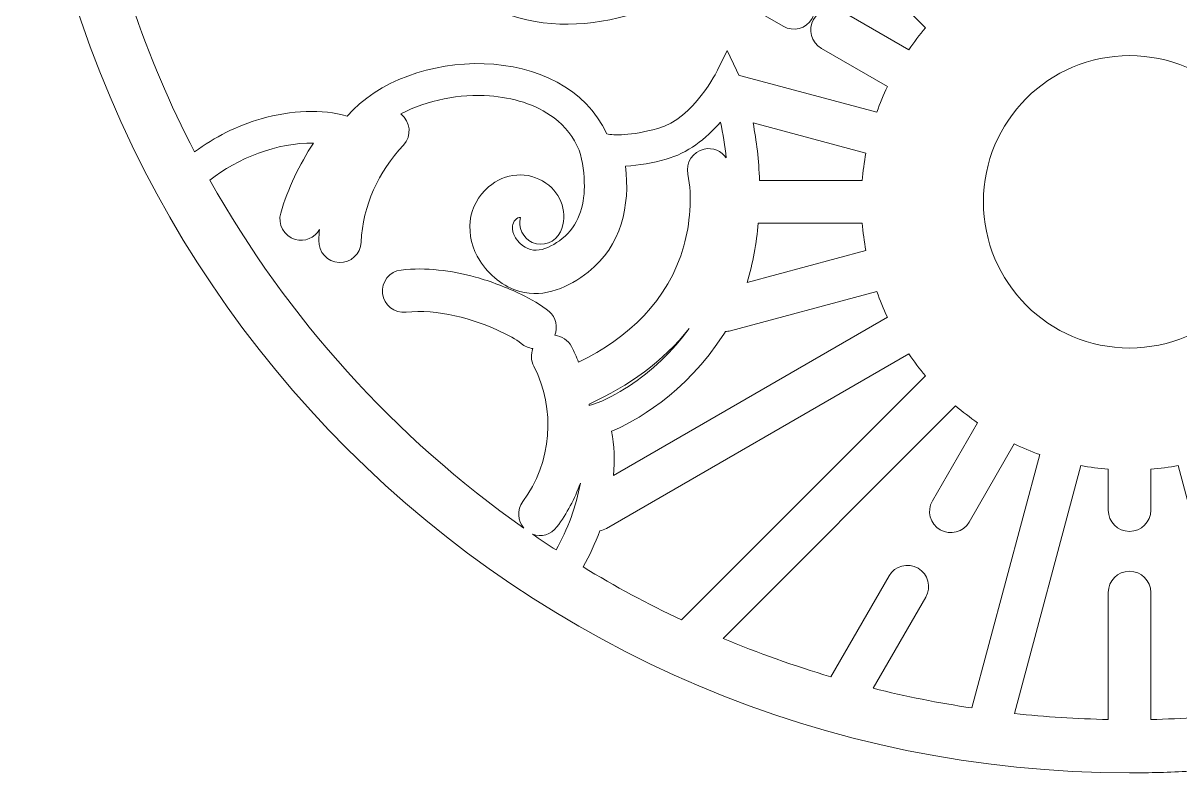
# Model space of a CAD drawing. Header units: millimetres. Extents: x -203 to 203, y -203 to 203.
# Drawn here: x -203.2 to 9.2, y -203.2 to -65.5 of the extents above; entities that cross this region are included whole.
import ezdxf

# ---------------------------------------------------------------- set-up
doc = ezdxf.new("R2010")
doc.units = ezdxf.units.MM
doc.header["$MEASUREMENT"] = 0
doc.layers.add('Layer 1', color=7, linetype='Continuous')

msp = doc.modelspace()

# ---------------------------------------------------------------- linework, layer by layer
at = {"layer": 'Layer 1', "lineweight": 9}
for points, knots in [([(33.7208, -200.4134), (76.3242, -193.2977), (114.4402, -172.9273), (143.6838, -143.6838), (180.4558, -106.9117), (203.2, -56.1117), (203.2, 0), (203.2, 56.1116), (180.4558, 106.9117), (143.6838, 143.6838), (108.1613, 179.2061), (61.0701, 200.2619), (10.8867, 202.9111), (9.3566, 202.9111), (7.8348, 203.165), (6.3208, 203.0996), (4.2214, 203.1637), (2.115, 203.2), (0, 203.2), (-112.2233, 203.2), (-203.2, 112.2234), (-203.2, 0), (-203.2, -112.2232), (-112.2236, -203.2), (0, -203.2), (3.7048, -203.2), (7.3858, -203.0983), (11.0418, -202.9022), (18.8322, -202.8955), (26.4212, -202.0358), (33.7208, -200.4134)], [0, 0, 0, 0, 0.1, 0.1, 0.1, 0.2, 0.2, 0.2, 0.3, 0.3, 0.3, 0.4, 0.4, 0.4, 0.5, 0.5, 0.5, 0.6, 0.6, 0.6, 0.7, 0.7, 0.7, 0.8, 0.8, 0.8, 0.9, 0.9, 0.9, 1, 1, 1, 1]), ([(-46.4096, -81.8735), (-46.4096, -81.8735), (-71.3798, -75.1827), (-71.3798, -75.1827), (-71.5029, -75.1497), (-71.6261, -75.1233), (-71.7494, -75.1029), (-71.7494, -75.1029), (-72.171, -74.1763), (-72.171, -74.1763), (-72.171, -74.1763), (-73.9137, -70.5366), (-73.9137, -70.5366), (-73.9137, -70.5366), (-75.6785, -74.1687), (-75.6785, -74.1687), (-75.6908, -74.194), (-79.9206, -83.0302), (-86.6628, -84.886), (-91.6851, -86.2683), (-94.6918, -86.1011), (-96.0027, -85.8918), (-103.7607, -68.8611), (-132.3887, -69.6083), (-143.7139, -82.626), (-148.2591, -81.2483), (-153.953, -81.5082), (-159.511, -83.1163), (-163.826, -84.3648), (-168.0933, -86.432), (-171.6986, -89.1788), (-180.7362, -71.8215), (-187.1783, -53.0221), (-190.6122, -33.119), (-186.1628, -38.5766), (-179.6854, -42.7797), (-170.9861, -44.7417), (-169.2655, -47.8605), (-163.6733, -52.9947), (-156.0112, -56.5312), (-146.8959, -60.7384), (-135.457, -62.5364), (-124.0584, -57.823), (-111.7955, -69.6967), (-91.4654, -67.0852), (-78.7798, -57.3668), (-78.7798, -57.3668), (-63.6198, -66.1195), (-63.6198, -66.1195), (-61.7593, -67.1937), (-59.3704, -66.5578), (-58.2935, -64.6982), (-57.2158, -62.8374), (-57.8531, -60.4439), (-59.7158, -59.3685), (-59.7158, -59.3685), (-72.9642, -51.7195), (-72.9642, -51.7195), (-70.728, -48.922), (-69.0591, -45.8051), (-68.1574, -42.4626), (-63.9579, -43.2383), (-53.7315, -44.2214), (-42.1862, -38.7057), (-41.3449, -38.3038), (-40.517, -37.8599), (-39.7035, -37.3781), (-39.7035, -37.3781), (-27.9185, -57.7903), (-27.9185, -57.7903), (-29.3141, -58.7528), (-30.6574, -59.7858), (-31.9437, -60.8836), (-31.9437, -60.8836), (-44.1387, -48.6886), (-44.1387, -48.6886), (-45.6627, -47.1646), (-48.1355, -47.1646), (-49.6595, -48.6886), (-51.1835, -50.2126), (-51.1835, -52.6853), (-49.6595, -54.2093), (-49.6595, -54.2093), (-37.4644, -66.4042), (-37.4644, -66.4042), (-38.5622, -67.6906), (-39.5953, -69.0338), (-40.5577, -70.4295), (-40.5577, -70.4295), (-52.6941, -63.4225), (-52.6941, -63.4225), (-54.5545, -62.3483), (-56.9434, -62.9843), (-58.0203, -64.8438), (-59.098, -66.7046), (-58.4608, -69.0982), (-56.598, -70.1736), (-56.598, -70.1736), (-44.4629, -77.1799), (-44.4629, -77.1799), (-45.1894, -78.7029), (-45.84, -80.269), (-46.4096, -81.8735)], [0, 0, 0, 0, 0.02941176, 0.02941176, 0.02941176, 0.05882353, 0.05882353, 0.05882353, 0.08823529, 0.08823529, 0.08823529, 0.11764706, 0.11764706, 0.11764706, 0.14705882, 0.14705882, 0.14705882, 0.17647059, 0.17647059, 0.17647059, 0.20588235, 0.20588235, 0.20588235, 0.23529412, 0.23529412, 0.23529412, 0.26470588, 0.26470588, 0.26470588, 0.29411765, 0.29411765, 0.29411765, 0.32352941, 0.32352941, 0.32352941, 0.35294118, 0.35294118, 0.35294118, 0.38235294, 0.38235294, 0.38235294, 0.41176471, 0.41176471, 0.41176471, 0.44117647, 0.44117647, 0.44117647, 0.47058824, 0.47058824, 0.47058824, 0.5, 0.5, 0.5, 0.52941176, 0.52941176, 0.52941176, 0.55882353, 0.55882353, 0.55882353, 0.58823529, 0.58823529, 0.58823529, 0.61764706, 0.61764706, 0.61764706, 0.64705882, 0.64705882, 0.64705882, 0.67647059, 0.67647059, 0.67647059, 0.70588235, 0.70588235, 0.70588235, 0.73529412, 0.73529412, 0.73529412, 0.76470588, 0.76470588, 0.76470588, 0.79411765, 0.79411765, 0.79411765, 0.82352941, 0.82352941, 0.82352941, 0.85294118, 0.85294118, 0.85294118, 0.88235294, 0.88235294, 0.88235294, 0.91176471, 0.91176471, 0.91176471, 0.94117647, 0.94117647, 0.94117647, 0.97058824, 0.97058824, 0.97058824, 1, 1, 1, 1]), ([(-0.0001, -125.1875), (-14.8235, -125.1875), (-26.8397, -113.1716), (-26.8397, -98.348), (-26.8397, -83.5245), (-14.8236, -71.5085), (-0.0001, -71.5085), (14.8234, -71.5085), (26.8395, -83.5244), (26.8395, -98.348), (26.8395, -113.1718), (14.8234, -125.1875), (-0.0001, -125.1875)], [0, 0, 0, 0, 0.25, 0.25, 0.25, 0.5, 0.5, 0.5, 0.75, 0.75, 0.75, 1, 1, 1, 1]), ([(-111.4178, -153.4002), (-112.528, -154.8954), (-112.4057, -156.9258), (-111.233, -158.2765), (-134.9386, -141.5891), (-154.681, -119.7506), (-168.8818, -94.3992), (-163.8889, -90.298), (-156.4156, -87.4596), (-149.8814, -87.5687), (-152.4722, -91.5252), (-154.571, -95.8708), (-155.8855, -100.4169), (-156.4822, -102.4801), (-155.2901, -104.6456), (-153.2269, -105.2434), (-151.4657, -105.7538), (-149.6291, -104.9597), (-148.7574, -103.4328), (-148.8257, -104.0921), (-148.8746, -104.7542), (-148.9042, -105.4184), (-148.9999, -107.5667), (-147.3255, -109.391), (-145.1777, -109.4835), (-143.0315, -109.576), (-141.2109, -107.9052), (-141.1155, -105.7596), (-140.8117, -98.9317), (-137.9396, -92.9083), (-133.3429, -87.9209), (-131.8015, -86.2484), (-132.0232, -83.6077), (-133.8084, -82.2071), (-128.9512, -79.6032), (-122.9808, -78.5055), (-117.5222, -78.9002), (-113.3795, -79.1997), (-109.0555, -80.3952), (-105.702, -82.9261), (-103.6349, -84.4861), (-102.0583, -86.4799), (-101.086, -88.8876), (-100.4433, -90.9153), (-100.1077, -93.4362), (-100.1243, -95.5372), (-100.1534, -99.2216), (-101.209, -102.7472), (-104.2113, -105.0992), (-106.8794, -107.1894), (-110.0436, -108.4536), (-112.4449, -105.3885), (-112.5865, -105.2078), (-112.7155, -105.0182), (-112.8418, -104.8267), (-113.2018, -104.2808), (-113.4236, -103.4131), (-113.3506, -102.7724), (-113.2669, -102.0383), (-112.4468, -101.0686), (-111.844, -101.2344), (-112.3228, -103.0404), (-111.4425, -104.9875), (-109.6862, -105.7865), (-107.7273, -106.6776), (-105.4077, -105.8085), (-104.5164, -103.8496), (-103.0141, -100.5475), (-104.3097, -96.9248), (-107.1964, -94.9164), (-110.4561, -92.6485), (-114.7047, -92.9739), (-117.7278, -95.6227), (-119.6171, -97.2781), (-120.8172, -99.3972), (-121.1028, -101.9033), (-121.3734, -104.2779), (-120.6764, -107.1263), (-119.3481, -109.1278), (-117.5911, -111.775), (-115.0768, -113.9654), (-111.9621, -114.8083), (-107.3925, -116.045), (-102.9645, -114.0226), (-99.4095, -111.2376), (-93.3238, -106.47), (-91.6967, -99.0448), (-92.563, -91.7965), (-90.0477, -91.6617), (-87.513, -91.1773), (-85.1231, -90.5195), (-81.1866, -89.436), (-77.8234, -86.8073), (-75.1265, -83.709), (-74.6425, -85.8442), (-74.2972, -88.0618), (-74.0769, -90.2868), (-74.9403, -89.0162), (-76.5201, -88.3209), (-78.1164, -88.6594), (-80.2201, -89.1054), (-81.5693, -91.1807), (-81.1232, -93.2843), (-80.2681, -97.3153), (-80.7477, -102.5418), (-81.8439, -106.4455), (-84.6673, -116.4996), (-92.1005, -123.3375), (-101.191, -127.7736), (-101.5766, -126.8038), (-102.0148, -125.8552), (-102.4983, -124.9303), (-103.1257, -123.7302), (-104.2916, -122.9927), (-105.545, -122.8598), (-104.9557, -121.3693), (-105.3276, -119.5966), (-106.5972, -118.4848), (-107.9638, -117.2883), (-110.069, -116.1718), (-111.6947, -115.3758), (-114.3875, -114.0572), (-117.2509, -112.9688), (-120.1405, -112.1703), (-124.524, -110.9592), (-129.2321, -110.3353), (-133.7716, -110.8663), (-135.9012, -111.1155), (-137.443, -113.0527), (-137.1997, -115.1843), (-136.956, -117.319), (-135.0111, -118.867), (-132.8757, -118.6174), (-127.181, -117.9515), (-120.4698, -119.7907), (-115.3189, -122.2544), (-114.2753, -122.7536), (-112.6036, -123.5858), (-111.7309, -124.3499), (-111.1034, -124.8994), (-110.3447, -125.2098), (-109.5689, -125.2891), (-109.9754, -126.3076), (-109.952, -127.4907), (-109.4045, -128.5383), (-105.3184, -136.3563), (-106.1266, -146.274), (-111.4178, -153.4002)], [0, 0, 0, 0, 0.02040816, 0.02040816, 0.02040816, 0.04081633, 0.04081633, 0.04081633, 0.06122449, 0.06122449, 0.06122449, 0.08163265, 0.08163265, 0.08163265, 0.10204082, 0.10204082, 0.10204082, 0.12244898, 0.12244898, 0.12244898, 0.14285714, 0.14285714, 0.14285714, 0.16326531, 0.16326531, 0.16326531, 0.18367347, 0.18367347, 0.18367347, 0.20408163, 0.20408163, 0.20408163, 0.2244898, 0.2244898, 0.2244898, 0.24489796, 0.24489796, 0.24489796, 0.26530612, 0.26530612, 0.26530612, 0.28571429, 0.28571429, 0.28571429, 0.30612245, 0.30612245, 0.30612245, 0.32653061, 0.32653061, 0.32653061, 0.34693878, 0.34693878, 0.34693878, 0.36734694, 0.36734694, 0.36734694, 0.3877551, 0.3877551, 0.3877551, 0.40816327, 0.40816327, 0.40816327, 0.42857143, 0.42857143, 0.42857143, 0.44897959, 0.44897959, 0.44897959, 0.46938776, 0.46938776, 0.46938776, 0.48979592, 0.48979592, 0.48979592, 0.51020408, 0.51020408, 0.51020408, 0.53061224, 0.53061224, 0.53061224, 0.55102041, 0.55102041, 0.55102041, 0.57142857, 0.57142857, 0.57142857, 0.59183673, 0.59183673, 0.59183673, 0.6122449, 0.6122449, 0.6122449, 0.63265306, 0.63265306, 0.63265306, 0.65306122, 0.65306122, 0.65306122, 0.67346939, 0.67346939, 0.67346939, 0.69387755, 0.69387755, 0.69387755, 0.71428571, 0.71428571, 0.71428571, 0.73469388, 0.73469388, 0.73469388, 0.75510204, 0.75510204, 0.75510204, 0.7755102, 0.7755102, 0.7755102, 0.79591837, 0.79591837, 0.79591837, 0.81632653, 0.81632653, 0.81632653, 0.83673469, 0.83673469, 0.83673469, 0.85714286, 0.85714286, 0.85714286, 0.87755102, 0.87755102, 0.87755102, 0.89795918, 0.89795918, 0.89795918, 0.91836735, 0.91836735, 0.91836735, 0.93877551, 0.93877551, 0.93877551, 0.95918367, 0.95918367, 0.95918367, 0.97959184, 0.97959184, 0.97959184, 1, 1, 1, 1]), ([(-49.0818, -94.4517), (-49.0818, -94.4517), (-67.965, -94.4516), (-67.965, -94.4516), (-68.0787, -90.7303), (-68.4961, -87.1313), (-69.1421, -83.8604), (-69.1421, -83.8604), (-48.4244, -89.4117), (-48.4244, -89.4117), (-48.7274, -91.0643), (-48.9482, -92.7458), (-49.0818, -94.4517)], [0, 0, 0, 0, 0.25, 0.25, 0.25, 0.5, 0.5, 0.5, 0.75, 0.75, 0.75, 1, 1, 1, 1]), ([(-48.4245, -107.2841), (-48.4245, -107.2841), (-70.2405, -113.1298), (-70.2405, -113.1298), (-69.1773, -109.6272), (-68.515, -105.9376), (-68.1859, -102.2442), (-68.1859, -102.2442), (-49.0819, -102.2443), (-49.0819, -102.2443), (-48.9482, -103.9502), (-48.7276, -105.6315), (-48.4245, -107.2841)], [0, 0, 0, 0, 0.25, 0.25, 0.25, 0.5, 0.5, 0.5, 0.75, 0.75, 0.75, 1, 1, 1, 1]), ([(-44.4614, -119.5195), (-44.4614, -119.5195), (-94.7848, -148.5737), (-94.7848, -148.5737), (-94.5116, -145.7883), (-94.6025, -143.0599), (-95.124, -140.4879), (-91.2691, -138.8424), (-81.61, -133.8193), (-74.4178, -122.4539), (-74.4178, -122.4539), (-74.2341, -122.1601), (-74.2341, -122.1601), (-73.926, -122.1544), (-73.614, -122.1119), (-73.3039, -122.0287), (-73.3039, -122.0287), (-46.4097, -114.8224), (-46.4097, -114.8224), (-45.8396, -116.4281), (-45.1885, -117.9954), (-44.4614, -119.5195)], [0, 0, 0, 0, 0.14285714, 0.14285714, 0.14285714, 0.28571429, 0.28571429, 0.28571429, 0.42857143, 0.42857143, 0.42857143, 0.57142857, 0.57142857, 0.57142857, 0.71428571, 0.71428571, 0.71428571, 0.85714286, 0.85714286, 0.85714286, 1, 1, 1, 1]), ([(-98.6246, -135.5795), (-98.6246, -135.5795), (-99.2194, -135.7729), (-99.2194, -135.7729), (-99.2303, -135.6749), (-99.2416, -135.577), (-99.2534, -135.479), (-91.9876, -132.1709), (-85.5841, -127.6168), (-80.8985, -121.6055), (-83.9298, -125.7916), (-87.6933, -129.423), (-92.0415, -132.2388), (-93.9404, -133.4685), (-96.4487, -134.8717), (-98.6246, -135.5795)], [0, 0, 0, 0, 0.2, 0.2, 0.2, 0.4, 0.4, 0.4, 0.6, 0.6, 0.6, 0.8, 0.8, 0.8, 1, 1, 1, 1]), ([(-96.0758, -158.3154), (-96.0758, -158.3154), (-40.5599, -126.2633), (-40.5599, -126.2633), (-39.5967, -127.6601), (-38.5632, -129.0045), (-37.4645, -130.2917), (-37.4645, -130.2917), (-82.2864, -175.1136), (-82.2864, -175.1136), (-88.5028, -172.1878), (-94.5388, -168.9419), (-100.3716, -165.395), (-99.1701, -163.2609), (-98.1198, -161.0308), (-97.2578, -158.7611), (-96.8524, -158.6805), (-96.4532, -158.5334), (-96.0758, -158.3154)], [0, 0, 0, 0, 0.16666667, 0.16666667, 0.16666667, 0.33333333, 0.33333333, 0.33333333, 0.5, 0.5, 0.5, 0.66666667, 0.66666667, 0.66666667, 0.83333333, 0.83333333, 0.83333333, 1, 1, 1, 1]), ([(-74.6419, -178.5106), (-74.6419, -178.5106), (-31.9438, -135.8125), (-31.9438, -135.8125), (-30.6566, -136.9109), (-29.3123, -137.9447), (-27.9155, -138.9078), (-27.9155, -138.9078), (-36.2018, -153.2601), (-36.2018, -153.2601), (-37.2766, -155.1217), (-36.6301, -157.5115), (-34.767, -158.5821), (-32.906, -159.6515), (-30.5233, -159.0069), (-29.4505, -157.1488), (-29.4505, -157.1488), (-21.1715, -142.8093), (-21.1715, -142.8093), (-19.6474, -143.5363), (-18.0802, -144.1876), (-16.4745, -144.7576), (-16.4745, -144.7576), (-28.942, -191.2869), (-28.942, -191.2869), (-35.0833, -190.3656), (-41.1297, -189.1547), (-47.0676, -187.6701), (-47.0676, -187.6701), (-37.4151, -170.9513), (-37.4151, -170.9513), (-36.3409, -169.0909), (-36.9768, -166.702), (-38.8364, -165.6251), (-40.6972, -164.5474), (-43.0907, -165.1846), (-44.1661, -167.0474), (-44.1661, -167.0474), (-54.8497, -185.5517), (-54.8497, -185.5517), (-61.6087, -183.5568), (-68.213, -181.2016), (-74.6419, -178.5106)], [0, 0, 0, 0, 0.07142857, 0.07142857, 0.07142857, 0.14285714, 0.14285714, 0.14285714, 0.21428571, 0.21428571, 0.21428571, 0.28571429, 0.28571429, 0.28571429, 0.35714286, 0.35714286, 0.35714286, 0.42857143, 0.42857143, 0.42857143, 0.5, 0.5, 0.5, 0.57142857, 0.57142857, 0.57142857, 0.64285714, 0.64285714, 0.64285714, 0.71428571, 0.71428571, 0.71428571, 0.78571429, 0.78571429, 0.78571429, 0.85714286, 0.85714286, 0.85714286, 0.92857143, 0.92857143, 0.92857143, 1, 1, 1, 1]), ([(-21.1341, -192.2951), (-21.1341, -192.2951), (-8.9362, -146.7723), (-8.9362, -146.7723), (-7.2861, -147.0748), (-5.6073, -147.2955), (-3.9041, -147.4291), (-3.9041, -147.4291), (-3.9041, -154.9517), (-3.9041, -154.9517), (-3.9041, -157.1072), (-2.1556, -158.8557), (-0.0001, -158.8557), (2.1554, -158.8557), (3.9039, -157.1072), (3.9039, -154.9517), (3.9039, -154.9517), (3.9039, -147.4291), (3.9039, -147.4291), (5.6072, -147.2955), (7.286, -147.0748), (8.9362, -146.7723), (8.9362, -146.7723), (21.1349, -192.2987), (21.1349, -192.2987), (15.4614, -192.9153), (9.714, -193.2864), (3.9039, -193.4014), (3.9039, -193.4014), (3.9039, -170.094), (3.9039, -170.094), (3.9039, -167.9386), (2.1554, -166.19), (-0.0001, -166.19), (-2.1556, -166.19), (-3.9041, -167.9386), (-3.9041, -170.094), (-3.9041, -170.094), (-3.9041, -193.3977), (-3.9041, -193.3977), (-9.7136, -193.2818), (-15.4608, -192.9116), (-21.1341, -192.2951)], [0, 0, 0, 0, 0.07142857, 0.07142857, 0.07142857, 0.14285714, 0.14285714, 0.14285714, 0.21428571, 0.21428571, 0.21428571, 0.28571429, 0.28571429, 0.28571429, 0.35714286, 0.35714286, 0.35714286, 0.42857143, 0.42857143, 0.42857143, 0.5, 0.5, 0.5, 0.57142857, 0.57142857, 0.57142857, 0.64285714, 0.64285714, 0.64285714, 0.71428571, 0.71428571, 0.71428571, 0.78571429, 0.78571429, 0.78571429, 0.85714286, 0.85714286, 0.85714286, 0.92857143, 0.92857143, 0.92857143, 1, 1, 1, 1]), ([(-100.8647, -149.9998), (-101.5845, -154.2416), (-103.2173, -158.4933), (-105.3219, -162.2775), (-106.7833, -161.3271), (-108.2315, -160.3583), (-109.6653, -159.3699), (-108.0766, -159.9705), (-106.2194, -159.4762), (-105.1572, -158.0455), (-103.3309, -155.586), (-101.89, -152.8709), (-100.8647, -149.9998)], [0, 0, 0, 0, 0.25, 0.25, 0.25, 0.5, 0.5, 0.5, 0.75, 0.75, 0.75, 1, 1, 1, 1])]:
    msp.add_open_spline(points, degree=3, knots=knots, dxfattribs=at)

doc.saveas('drawing.dxf')
